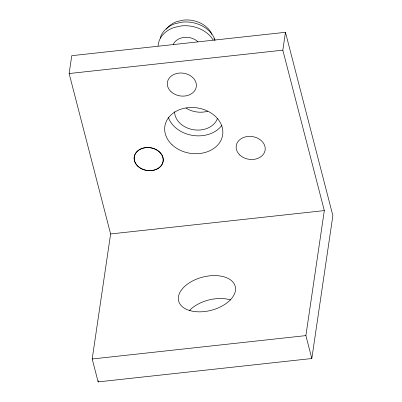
<?xml version="1.0" encoding="UTF-8"?>
<svg xmlns="http://www.w3.org/2000/svg" width="402" height="402" viewBox="0 0 402 402"><rect width="100%" height="100%" fill="white"/><g stroke="black" fill="none" stroke-linecap="round" stroke-linejoin="round"><path stroke-width="0.6" d="M69.129 73.541L71.762 55.682L285.455 32.306L332.871 215.638L311.816 358.524L98.123 381.9L92.194 358.981L110.615 233.959L69.129 73.541L282.827 50.165L285.455 32.306M98.123 381.9L98.304 380.659M311.816 358.524L305.892 335.605L324.313 210.583L282.827 50.165M110.615 233.959L324.313 210.583M92.194 358.981L305.892 335.605M213.934 38.713L214.763 40.21M211.869 34.426L210.874 32.19A25.236 19.844 8.4 0 0 183.312 20.12L177.116 21.492A25.236 19.844 8.4 0 0 166.292 29.251M217.517 118.253A21.914 17.231 8.4 0 1 193.724 129.771A21.914 17.231 8.4 0 1 174.563 111.676M207.703 111.238A21.914 17.231 8.4 0 1 186.015 108.058M221.899 125.258A29.22 22.979 8.4 0 1 193.111 135.484A29.22 22.979 8.4 0 1 168.388 117.479M189.503 310.399A29.22 17.135 -14.5 0 1 230.582 299.952M160.187 38.1A28.346 22.286 8.4 0 1 175.066 23.693L182.026 22.15A28.346 22.286 8.4 0 1 215.075 40.205M158.061 45.923A29.22 22.979 8.4 0 1 174.016 27.517L181.186 25.929A29.22 22.979 8.4 0 1 213.105 39.904M173.297 44.466A14.613 11.487 8.4 0 1 197.97 41.768M137.851 166.177A14.613 11.487 8.4 0 0 162.524 163.478A14.613 11.487 8.4 0 0 145.74 147.64A14.613 11.487 8.4 0 0 137.851 166.177M138.394 166.684A14.613 11.487 8.4 0 0 162.74 162.865A14.613 11.487 8.4 0 0 144.916 147.75A14.613 11.487 8.4 0 0 138.394 166.684M170.996 91.646A14.613 11.487 8.4 0 0 195.668 88.948A14.613 11.487 8.4 0 0 178.89 73.109A14.613 11.487 8.4 0 0 170.996 91.646M239.828 155.021A14.613 11.487 8.4 0 0 264.506 152.318A14.613 11.487 8.4 0 0 247.722 136.484A14.613 11.487 8.4 0 0 239.828 155.021M190.412 310.741A29.22 17.135 -14.5 0 0 235.431 290.596A29.22 17.135 -14.5 0 0 194.97 279.802A29.22 17.135 -14.5 0 0 190.412 310.741M172.046 144.76A29.22 22.979 8.4 0 0 221.396 139.363A29.22 22.979 8.4 0 0 187.829 107.686A29.22 22.979 8.4 0 0 172.046 144.76"/></g></svg>
